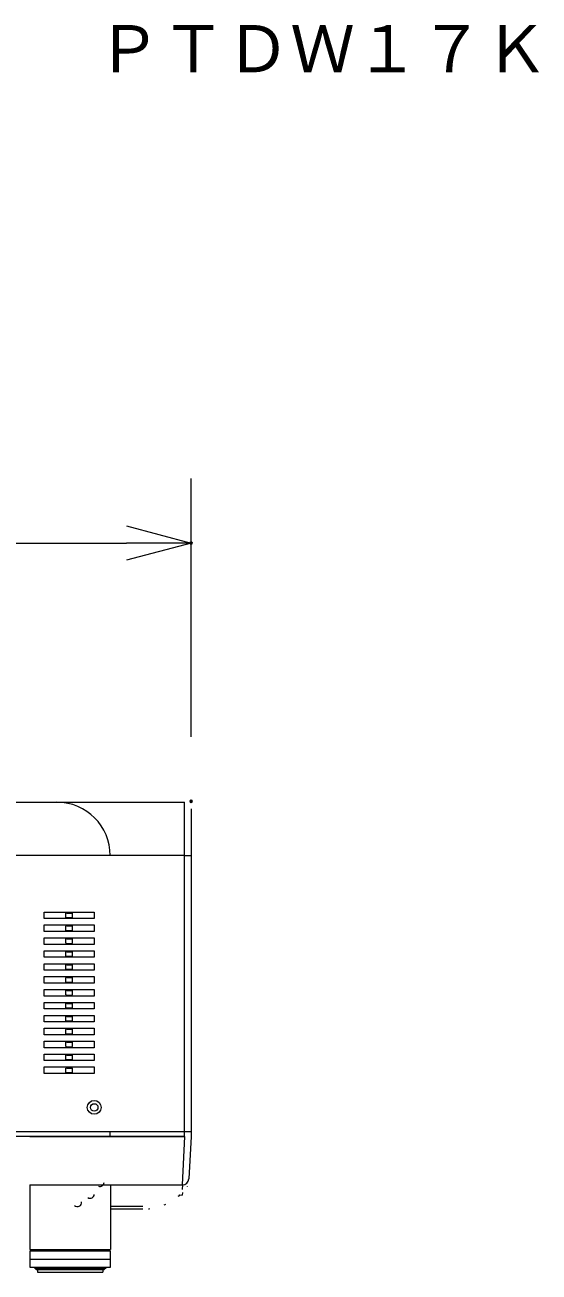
# Model space of a CAD drawing. Units: millimetres, scale not verified. Extents: x -63 to 62, y -56 to 57.
# Drawn here: x 44.27 to 60.19, y 9.8 to 48.43 of the extents above; entities that cross this region are included whole.
import ezdxf
from ezdxf.enums import TextEntityAlignment as Align

# ---------------------------------------------------------------- set-up
doc = ezdxf.new("R2010")
doc.units = ezdxf.units.MM
doc.header["$LTSCALE"] = 0.125
doc.header["$PDMODE"] = 32
doc.header["$PDSIZE"] = 0.0625
for name, color, linetype, lineweight in [('0-0_0', 7, 'Continuous', 18), ('0-4_GAIKEI', 7, 'Continuous', 18), ('0-5_SUNPO', 7, 'Continuous', 18)]:
    doc.layers.add(name, color=color, linetype=linetype, lineweight=lineweight)
doc.layers.add('0-1_DEFPOINTS', color=7, linetype='Continuous')
doc.layers.add('0-6_TOUROKU', color=7, linetype='Continuous')
doc.styles.add('ＭＳ ゴシック', font='')
doc.styles.get('ＭＳ ゴシック').set_extended_font_data('MS Gothic')

# ---------------------------------------------------------------- blocks, each defined once
blk = doc.blocks.new('_OPEN30')
at = {"layer": '0-0_0'}
blk.add_line((0, 0), (-1, 0), dxfattribs=at)
blk.add_lwpolyline([(-1, 0.26795), (0, 0), (-1, -0.26795)], dxfattribs=at)
blk = doc.blocks.new('D6')
at = {"layer": '0-1_DEFPOINTS'}
for p in [(45.2483, 29.2372), (5.2483, 21.2372), (45.2483, 21.2372)]:
    blk.add_point(p, dxfattribs=at)
at = {"layer": '0-5_SUNPO'}
for p, q in [((5.2483, 23.2372), (5.2483, 31.2372)), ((45.2483, 23.2372), (45.2483, 31.2372)), ((7.2483, 29.2372), (43.2483, 29.2372))]:
    blk.add_line(p, q, dxfattribs=at)
at = {"layer": '0-5_SUNPO', "xscale": 2, "yscale": 2, "rotation": 180}
blk.add_blockref('_OPEN30', (5.2483, 29.2372), dxfattribs=at)
at = {"layer": '0-5_SUNPO', "xscale": 2, "yscale": 2}
blk.add_blockref('_OPEN30', (45.2483, 29.2372), dxfattribs=at)
at = {"layer": '0-5_SUNPO', "style": 'ＭＳ ゴシック'}
blk.add_text('800', height=1.833, dxfattribs=at).set_placement((23.3733, 29.7372), align=Align.BOTTOM_LEFT)

msp = doc.modelspace()

# ---------------------------------------------------------------- linework, layer by layer
at = {"layer": '0-4_GAIKEI'}
for p, q in [((13.1177, 24.3525), (49.2177, 24.3525)), ((49.4177, 24.1525), (49.4177, 14.1525)), ((45.5407, 20.7851), (45.5407, 20.9199)), ((45.5656, 20.9219), (45.7197, 20.9219)), ((45.7446, 20.7851), (45.7446, 20.9199)), ((44.8707, 20.3515), (44.8707, 20.5535)), ((44.8707, 20.5535), (46.4146, 20.5535)), ((45.5407, 20.3851), (45.5407, 20.5199)), ((45.5656, 20.7831), (45.7197, 20.7831)), ((45.5656, 20.5219), (45.7197, 20.5219)), ((45.7446, 20.3851), (45.7446, 20.5199)), ((46.4146, 20.5535), (46.4146, 20.3515)), ((46.4146, 20.3515), (44.8707, 20.3515)), ((45.5407, 19.9851), (45.5407, 20.1199)), ((45.5656, 20.3831), (45.7197, 20.3831)), ((45.5656, 20.1219), (45.7197, 20.1219)), ((45.7446, 19.9851), (45.7446, 20.1199)), ((45.5407, 19.5851), (45.5407, 19.7199)), ((45.5656, 19.9831), (45.7197, 19.9831)), ((45.5656, 19.7219), (45.7197, 19.7219)), ((45.7446, 19.5851), (45.7446, 19.7199)), ((44.8707, 19.1515), (44.8707, 19.3535)), ((44.8707, 19.3535), (46.4146, 19.3535)), ((45.5407, 19.1851), (45.5407, 19.3199)), ((45.5656, 19.5831), (45.7197, 19.5831)), ((45.5656, 19.3219), (45.7197, 19.3219)), ((45.7446, 19.1851), (45.7446, 19.3199)), ((46.4146, 19.3535), (46.4146, 19.1515)), ((46.4146, 19.1515), (44.8707, 19.1515)), ((45.5656, 19.1831), (45.7197, 19.1831)), ((44.8707, 18.3515), (44.8707, 18.5535)), ((44.8707, 18.5535), (46.4146, 18.5535)), ((45.5407, 18.7851), (45.5407, 18.9199)), ((45.5656, 18.9219), (45.7197, 18.9219)), ((45.5656, 18.7831), (45.7197, 18.7831)), ((45.7446, 18.7851), (45.7446, 18.9199)), ((46.4146, 18.5535), (46.4146, 18.3515)), ((46.4146, 18.3515), (44.8707, 18.3515)), ((45.5407, 18.3851), (45.5407, 18.5199)), ((45.5656, 18.5219), (45.7197, 18.5219)), ((45.5656, 18.3831), (45.7197, 18.3831)), ((45.7446, 18.3851), (45.7446, 18.5199)), ((44.8707, 17.9515), (44.8707, 18.1535)), ((44.8707, 18.1535), (46.4146, 18.1535)), ((46.4146, 17.9515), (44.8707, 17.9515)), ((45.5407, 17.9851), (45.5407, 18.1199)), ((45.5656, 18.1219), (45.7197, 18.1219)), ((45.5656, 17.9831), (45.7197, 17.9831)), ((45.7446, 17.9851), (45.7446, 18.1199)), ((46.4146, 18.1535), (46.4146, 17.9515)), ((45.5407, 17.5851), (45.5407, 17.7199)), ((45.5656, 17.7219), (45.7197, 17.7219)), ((45.5656, 17.5831), (45.7197, 17.5831)), ((45.7446, 17.5851), (45.7446, 17.7199)), ((44.8707, 17.1515), (44.8707, 17.3535)), ((44.8707, 17.3535), (46.4146, 17.3535)), ((46.4146, 17.1515), (44.8707, 17.1515)), ((45.5407, 17.1851), (45.5407, 17.3199)), ((45.5656, 17.3219), (45.7197, 17.3219)), ((45.5656, 17.1831), (45.7197, 17.1831)), ((45.7446, 17.1851), (45.7446, 17.3199)), ((46.4146, 17.3535), (46.4146, 17.1515)), ((45.5407, 16.7851), (45.5407, 16.9199)), ((45.5656, 16.9219), (45.7197, 16.9219)), ((45.5656, 16.7831), (45.7197, 16.7831)), ((45.7446, 16.7851), (45.7446, 16.9199)), ((45.5407, 16.3851), (45.5407, 16.5199)), ((45.5656, 16.5219), (45.7197, 16.5219)), ((45.5656, 16.3831), (45.7197, 16.3831)), ((45.7446, 16.3851), (45.7446, 16.5199)), ((44.8707, 15.9515), (44.8707, 16.1535)), ((44.8707, 16.1535), (46.4146, 16.1535)), ((46.4146, 15.9515), (44.8707, 15.9515)), ((45.5407, 15.9851), (45.5407, 16.1199)), ((45.5656, 16.1219), (45.7197, 16.1219)), ((45.5656, 15.9831), (45.7197, 15.9831)), ((45.7446, 15.9851), (45.7446, 16.1199)), ((46.4146, 16.1535), (46.4146, 15.9515)), ((49.4177, 14.0025), (49.349, 12.692)), ((49.4177, 14.1525), (49.4177, 14.0025)), ((44.4177, 12.5025), (44.4177, 10.5025)), ((46.9177, 12.5025), (46.9177, 10.5025)), ((47.9177, 11.7525), (46.9176, 11.7525)), ((44.4177, 10.4525), (44.4177, 9.9525)), ((46.9177, 9.9525), (46.9177, 10.4525)), ((44.4177, 9.9525), (46.9177, 9.9525))]:
    msp.add_line(p, q, dxfattribs=at)
at = {"layer": '0-4_GAIKEI', "color": 1}
for p, q in [((49.2177, 22.7025), (49.2177, 24.3525)), ((49.2177, 22.7025), (13.1177, 22.7025)), ((49.2177, 14.1525), (49.2177, 22.7025)), ((49.2177, 22.7025), (49.4177, 22.7025)), ((49.2177, 14.0025), (12.9177, 14.0025)), ((13.1177, 14.1525), (49.2177, 14.1525)), ((44.4177, 14.0025), (49.2183, 14.0025)), ((49.1492, 12.5025), (49.2183, 14.0025)), ((44.4177, 12.5025), (49.1492, 12.5025)), ((49.1492, 12.5025), (49.1402, 12.3573)), ((49.0686, 12.1937), (49.1404, 12.1874)), ((49.1476, 12.2693), (49.1404, 12.1874)), ((46.9176, 11.8469), (47.9177, 11.8469)), ((44.4177, 10.5025), (46.9177, 10.5025)), ((46.9177, 10.4525), (44.4177, 10.4525)), ((44.6177, 10.5025), (44.6177, 10.4525)), ((45.6677, 10.5025), (45.6677, 10.4525)), ((46.7177, 10.4525), (46.7177, 10.5025)), ((44.4177, 10.2025), (46.9177, 10.2025)), ((44.5427, 9.9525), (44.6177, 9.8775)), ((46.7552, 9.915), (44.5802, 9.915)), ((44.6177, 9.8775), (46.7177, 9.8775)), ((44.6552, 9.8775), (44.6552, 9.8025)), ((44.6552, 9.8025), (46.6802, 9.8025)), ((46.6802, 9.8775), (46.6802, 9.8025)), ((46.7177, 9.8775), (46.7927, 9.9525))]:
    msp.add_line(p, q, dxfattribs=at)
at = {"layer": '0-4_GAIKEI'}
for points in [[(44.8707, 20.9535), (46.4146, 20.9535), (46.4146, 20.7515), (44.8707, 20.7515)], [(44.8707, 20.1535), (46.4146, 20.1535), (46.4146, 19.9515), (44.8707, 19.9515)], [(44.8707, 19.7535), (46.4146, 19.7535), (46.4146, 19.5515), (44.8707, 19.5515)], [(44.8707, 18.9535), (46.4146, 18.9535), (46.4146, 18.7515), (44.8707, 18.7515)], [(44.8707, 17.7535), (46.4146, 17.7535), (46.4146, 17.5515), (44.8707, 17.5515)], [(44.8707, 16.9535), (46.4146, 16.9535), (46.4146, 16.7515), (44.8707, 16.7515)], [(44.8707, 16.5535), (46.4146, 16.5535), (46.4146, 16.3515), (44.8707, 16.3515)]]:
    msp.add_lwpolyline(points, close=True, dxfattribs=at)
at = {"layer": '0-4_GAIKEI', "color": 1}
msp.add_lwpolyline([(49.2177, 14.0025), (49.2177, 14.1525), (49.4177, 14.1525)], dxfattribs=at)
for radius in [0.215, 0.115]:
    msp.add_circle((46.4177, 14.9025), radius, dxfattribs=at)
at = {"layer": '0-4_GAIKEI'}
msp.add_arc((45.2637, 22.7025), 1.65, 0, 90, dxfattribs=at)
at = {"layer": '0-4_GAIKEI', "color": 1}
for centre, radius, start, end in [((45.2637, 14.1525), 1.65, 354.78409, 360), ((46.5952, 12.5784), 0.125, 250.25726, 357), ((49.1492, 12.7025), 0.2, 270, 357), ((46.2943, 12.2135), 0.125, 235.73168, 357), ((49.0159, 12.1983), 0.05, 270.16131, 351.27081), ((45.8999, 11.9524), 0.125, 221.90697, 9.74525), ((48.1107, 11.8085), 0.05, 249.91182, 303.30556), ((48.5921, 11.9365), 0.05, 261.82368, 325.53491)]:
    msp.add_arc(centre, radius, start, end, dxfattribs=at)
at = {"layer": '0-4_GAIKEI'}
for centre, start_param, end_param in [((45.5656, 20.9197), 4.712389, 6.1959188), ((45.7197, 20.9197), 3.2288591, 4.712389), ((45.5656, 20.7853), 0.0872665, 1.5707963), ((45.5656, 20.5197), 4.712389, 6.1959188), ((45.7197, 20.7853), 1.5707963, 3.0543262), ((45.7197, 20.5197), 3.2288591, 4.712389), ((45.5656, 20.3853), 0.0872665, 1.5707963), ((45.5656, 20.1197), 4.712389, 6.1959188), ((45.7197, 20.3853), 1.5707963, 3.0543262), ((45.7197, 20.1197), 3.2288591, 4.712389), ((45.5656, 19.9853), 0.0872665, 1.5707963), ((45.5656, 19.7197), 4.712389, 6.1959188), ((45.7197, 19.9853), 1.5707963, 3.0543262), ((45.7197, 19.7197), 3.2288591, 4.712389), ((45.5656, 19.5853), 0.0872665, 1.5707963), ((45.5656, 19.3197), 4.712389, 6.1959188), ((45.7197, 19.5853), 1.5707963, 3.0543262), ((45.7197, 19.3197), 3.2288591, 4.712389), ((45.5656, 19.1853), 0.0872665, 1.5707963), ((45.7197, 19.1853), 1.5707963, 3.0543262), ((45.5656, 18.9197), 4.712389, 6.1959188), ((45.5656, 18.7853), 0.0872665, 1.5707963), ((45.7197, 18.9197), 3.2288591, 4.712389), ((45.7197, 18.7853), 1.5707963, 3.0543262), ((45.5656, 18.5197), 4.712389, 6.1959188), ((45.5656, 18.3853), 0.0872665, 1.5707963), ((45.7197, 18.5197), 3.2288591, 4.712389), ((45.7197, 18.3853), 1.5707963, 3.0543262), ((45.5656, 18.1197), 4.712389, 6.1959188), ((45.5656, 17.9853), 0.0872665, 1.5707963), ((45.7197, 18.1197), 3.2288591, 4.712389), ((45.7197, 17.9853), 1.5707963, 3.0543262), ((45.5656, 17.7197), 4.712389, 6.1959188), ((45.5656, 17.5853), 0.0872665, 1.5707963), ((45.7197, 17.7197), 3.2288591, 4.712389), ((45.7197, 17.5853), 1.5707963, 3.0543262), ((45.5656, 17.3197), 4.712389, 6.1959188), ((45.5656, 17.1853), 0.0872665, 1.5707963), ((45.7197, 17.3197), 3.2288591, 4.712389), ((45.7197, 17.1853), 1.5707963, 3.0543262), ((45.5656, 16.9197), 4.712389, 6.1959188), ((45.5656, 16.7853), 0.0872665, 1.5707963), ((45.7197, 16.9197), 3.2288591, 4.712389), ((45.7197, 16.7853), 1.5707963, 3.0543262), ((45.5656, 16.5197), 4.712389, 6.1959188), ((45.5656, 16.3853), 0.0872665, 1.5707963), ((45.7197, 16.5197), 3.2288591, 4.712389), ((45.7197, 16.3853), 1.5707963, 3.0543262), ((45.5656, 16.1197), 4.712389, 6.1959188), ((45.5656, 15.9853), 0.0872665, 1.5707963), ((45.7197, 16.1197), 3.2288591, 4.712389), ((45.7197, 15.9853), 1.5707963, 3.0543262)]:
    msp.add_ellipse(centre, major_axis=(-0.025, 0), ratio=0.087489, start_param=start_param, end_param=end_param, dxfattribs=at)
at = {"layer": '0-4_GAIKEI', "color": 1}
msp.add_ellipse((49.1826, 12.5412), major_axis=(0.1207, -0.089), ratio=0.196183, start_param=6.2831853, end_param=6.5406373, dxfattribs=at)

# ---------------------------------------------------------------- block references
at = {"layer": '0-5_SUNPO'}
msp.add_blockref('D6', (4.1693, 3.1445), dxfattribs=at)

# ---------------------------------------------------------------- texts
at = {"layer": '0-6_TOUROKU', "style": 'ＭＳ ゴシック'}
msp.add_text('ＰＴＤＷ１７Ｋ', height=1.466, dxfattribs=at).set_placement((46.4911, 46.5179), align=Align.BOTTOM_LEFT)

doc.saveas('drawing.dxf')
